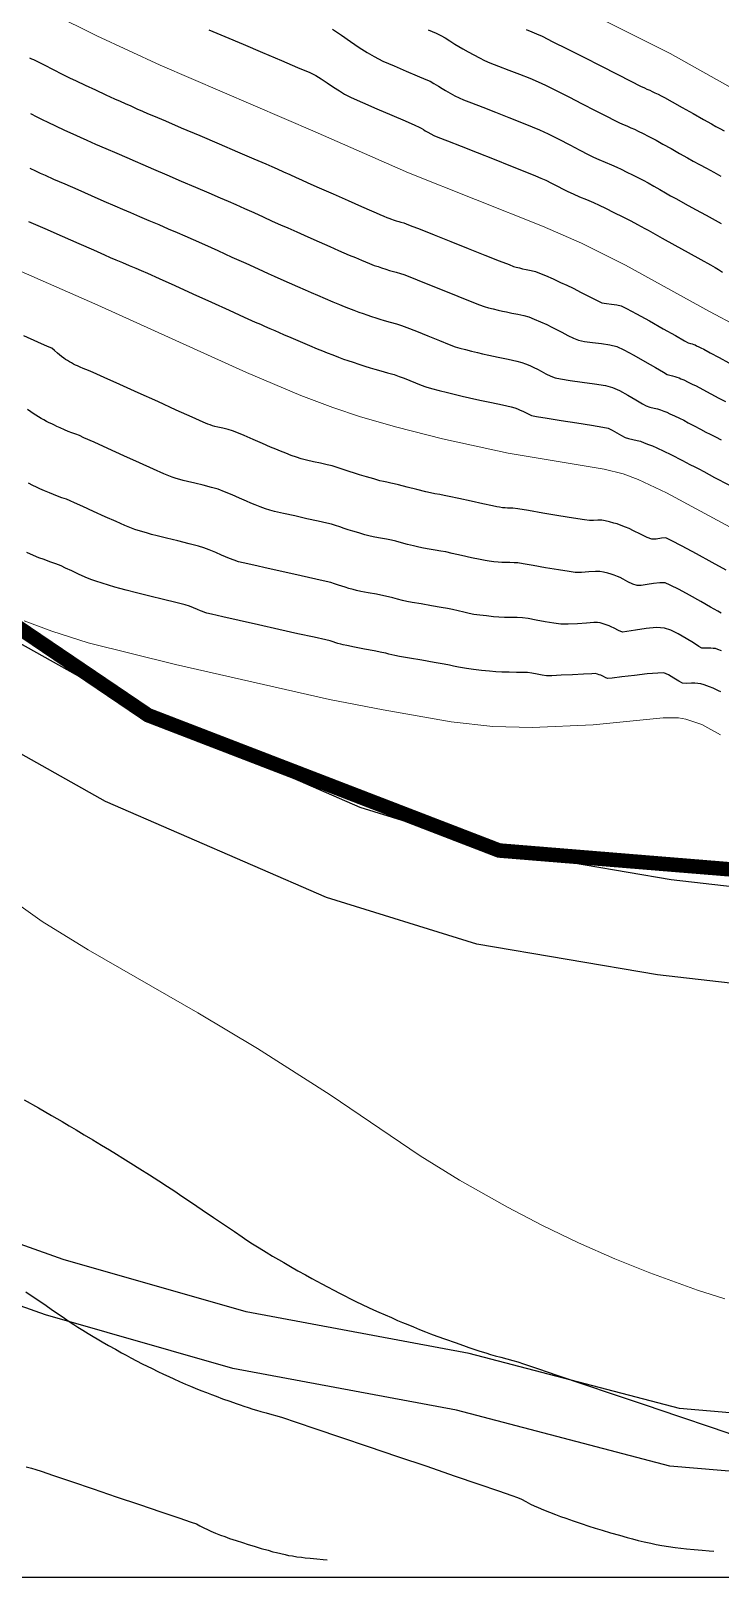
# Model space of a CAD drawing. Extents: x 27 to 849, y 0 to 853.
# Drawn here: x 456 to 503.4, y 7.4 to 113.8 of the extents above; entities that cross this region are included whole.
import ezdxf

# ---------------------------------------------------------------- set-up
doc = ezdxf.new("R2010")
doc.units = 0
doc.header["$LTSCALE"] = 2
for name, color, linetype in [('ARQ - PORTAS E ESQUADRIAS 1-50', 2, 'Continuous'), ('Curva 1 m', 5, 'Continuous'), ('Curva Mestra', 1, 'Continuous'), ('TRA_Trecho_Rodoviario_L', 7, 'Continuous')]:
    doc.layers.add(name, color=color, linetype=linetype)

msp = doc.modelspace()

# ---------------------------------------------------------------- linework, layer by layer
at = {"layer": 'ARQ - PORTAS E ESQUADRIAS 1-50', "elevation": 45}
msp.add_lwpolyline([(848.94, 852.52), (26.51, 852.52), (26.51, 7.38), (848.94, 7.38)], close=True, dxfattribs=at)
at = {"layer": 'ARQ - PORTAS E ESQUADRIAS 1-50', "const_width": 1}
msp.add_lwpolyline([(619.66, 64.96), (532.95, 53.73), (488.22, 57.38), (464.07, 66.69), (452.24, 74.7), (148.79, 382.23), (76.61, 469.9), (65.46, 493.56), (62.14, 582.82), (440.6, 808.53), (802.5, 491.86), (619.66, 64.96)], close=True, dxfattribs=at)
at = {"layer": 'Curva 1 m', "linetype": 'Continuous', "lineweight": -3}
for points, elevation in [([(468.25, 113.86), (469.34, 113.4), (470.61, 112.86), (471.95, 112.29), (473.24, 111.75), (474.36, 111.27), (475.19, 110.91), (475.61, 110.71), (475.98, 110.49), (476.39, 110.22), (476.82, 109.92), (477.23, 109.65), (477.59, 109.43), (478.05, 109.21), (478.83, 108.86), (479.81, 108.43), (480.83, 107.99), (481.75, 107.59), (482.43, 107.3), (482.73, 107.17), (482.86, 107.09), (483.01, 106.99), (483.14, 106.91), (483.31, 106.82), (483.53, 106.69), (483.73, 106.59), (484, 106.48), (484.66, 106.22), (485.6, 105.85), (486.7, 105.41), (487.87, 104.95), (489, 104.5), (489.98, 104.11), (490.72, 103.82), (491.1, 103.66), (491.44, 103.5), (491.83, 103.3), (492.23, 103.09), (492.62, 102.89), (492.95, 102.73), (493.32, 102.56), (493.76, 102.37), (494.24, 102.17), (494.71, 101.97), (495.1, 101.79), (495.54, 101.58), (496.12, 101.29), (496.73, 100.99), (497.23, 100.74), (497.53, 100.58), (497.75, 100.46), (498, 100.32), (498.25, 100.18), (498.47, 100.06), (498.79, 99.88), (499.45, 99.52), (500.31, 99.04), (501.24, 98.53), (502.1, 98.06), (502.76, 97.69), (503.09, 97.5), (503.32, 97.36), (503.59, 97.19)], 31), ([(476.76, 113.91), (477.37, 113.49), (478, 113.06), (478.6, 112.65), (479.15, 112.29), (479.62, 112.02), (480.23, 111.71), (481, 111.37), (481.83, 111.01), (482.59, 110.7), (483.17, 110.45), (483.47, 110.32), (483.74, 110.16), (484.04, 109.97), (484.3, 109.81), (484.53, 109.68), (484.85, 109.5), (485.18, 109.32), (485.47, 109.17), (485.76, 109.05), (486.33, 108.83), (487.09, 108.53), (487.98, 108.18), (488.89, 107.83), (489.76, 107.48), (490.49, 107.19), (491, 106.97), (491.6, 106.69), (492.32, 106.33), (493.08, 105.94), (493.78, 105.57), (494.36, 105.28), (494.71, 105.1), (495.08, 104.94), (495.51, 104.75), (495.95, 104.57), (496.32, 104.4), (496.62, 104.26), (497, 104.07), (497.41, 103.87), (497.81, 103.67), (498.14, 103.5), (498.47, 103.32), (498.87, 103.1), (499.28, 102.86), (499.68, 102.64), (500.02, 102.44), (500.42, 102.23), (501.02, 101.89), (501.74, 101.5), (502.46, 101.1), (503.08, 100.76), (503.49, 100.53)], 32), ([(490.08, 113.88), (490.47, 113.73), (490.8, 113.59), (491.18, 113.41), (491.92, 113.04), (492.91, 112.54), (494.05, 111.97), (495.23, 111.37), (496.34, 110.81), (497.28, 110.33), (497.95, 109.99), (498.22, 109.86), (498.39, 109.78), (498.59, 109.7), (498.76, 109.62), (498.94, 109.53), (499.17, 109.42), (499.36, 109.32), (499.61, 109.19), (500.13, 108.9), (500.82, 108.51), (501.57, 108.09), (502.28, 107.69), (502.84, 107.38), (503.13, 107.21), (503.4, 107.07), (503.71, 106.9)], 34), ([(483.35, 113.85), (483.88, 113.63), (484.21, 113.47), (484.51, 113.3), (484.84, 113.1), (485.17, 112.88), (485.46, 112.71), (485.73, 112.55), (486.09, 112.35), (486.49, 112.13), (486.88, 111.92), (487.21, 111.75), (487.59, 111.59), (488.17, 111.36), (488.88, 111.09), (489.62, 110.8), (490.33, 110.52), (490.9, 110.28), (491.41, 110.04), (492.14, 109.68), (493.01, 109.24), (493.94, 108.77), (494.84, 108.31), (495.61, 107.91), (496.19, 107.62), (496.47, 107.48), (496.71, 107.37), (497, 107.25), (497.29, 107.12), (497.54, 107.01), (497.8, 106.89), (498.13, 106.72), (498.47, 106.55), (498.75, 106.41), (499.03, 106.26), (499.49, 106), (500.06, 105.68), (500.64, 105.35), (501.18, 105.05), (501.58, 104.83), (502, 104.6), (502.48, 104.33), (502.99, 104.06), (503.47, 103.79)], 33), ([(455.9, 111.94), (456.05, 111.87), (456.18, 111.81), (456.42, 111.69), (456.91, 111.44), (457.53, 111.12), (458.16, 110.81), (458.66, 110.56), (459.11, 110.35), (459.75, 110.05), (460.46, 109.72), (461.17, 109.39), (461.76, 109.12), (462.14, 108.94), (462.49, 108.79), (462.88, 108.62), (463.3, 108.43), (463.69, 108.26), (464.04, 108.11), (464.45, 107.94), (465.26, 107.59), (466.35, 107.12), (467.63, 106.58), (468.96, 106.01), (470.23, 105.46), (471.34, 104.99), (472.16, 104.64), (472.58, 104.45), (472.95, 104.29), (473.38, 104.09), (473.83, 103.89), (474.25, 103.7), (474.63, 103.53), (475.07, 103.33), (475.85, 102.99), (476.81, 102.57), (477.83, 102.12), (478.75, 101.71), (479.44, 101.41), (479.76, 101.27), (480.01, 101.16), (480.3, 101.04), (480.5, 100.95), (480.64, 100.9), (480.81, 100.83), (480.94, 100.79), (481.13, 100.72), (481.32, 100.66), (481.47, 100.62), (481.66, 100.57), (481.82, 100.51), (482.11, 100.4), (482.79, 100.13), (483.76, 99.75), (484.9, 99.29), (486.1, 98.81), (487.24, 98.36), (488.22, 97.97), (488.91, 97.7), (489.2, 97.58), (489.4, 97.53), (489.62, 97.47), (489.82, 97.42), (490.08, 97.37), (490.43, 97.3), (490.73, 97.22), (490.99, 97.12), (491.42, 96.94), (491.94, 96.71), (492.45, 96.48), (492.87, 96.29), (493.31, 96.07), (493.87, 95.78), (494.46, 95.48), (494.97, 95.22), (495.3, 95.08), (495.6, 95.02), (495.96, 94.97), (496.32, 94.93), (496.62, 94.86), (496.98, 94.69), (497.67, 94.31), (498.56, 93.82), (499.5, 93.29), (500.36, 92.81), (500.98, 92.45), (501.24, 92.31), (501.38, 92.27), (501.5, 92.24), (501.61, 92.21), (501.71, 92.17), (501.8, 92.12), (501.96, 92.05), (502.1, 91.98), (502.3, 91.87), (502.75, 91.63), (503.36, 91.31), (504.02, 90.95)], 29), ([(455.97, 108.09), (456.42, 107.86), (456.78, 107.69), (457.18, 107.5), (457.71, 107.24), (458.32, 106.96), (458.9, 106.69), (459.39, 106.47), (459.85, 106.27), (460.46, 106), (461.17, 105.69), (461.91, 105.37), (462.6, 105.06), (463.18, 104.81), (463.7, 104.59), (464.45, 104.26), (465.36, 103.88), (466.35, 103.45), (467.34, 103.03), (468.26, 102.64), (469.04, 102.3), (469.59, 102.07), (470.1, 101.84), (470.7, 101.57), (471.34, 101.28), (471.99, 100.99), (472.61, 100.7), (473.19, 100.44), (473.68, 100.22), (474.3, 99.95), (475.05, 99.61), (475.84, 99.26), (476.58, 98.94), (477.18, 98.68), (477.53, 98.52), (477.9, 98.36), (478.34, 98.18), (478.75, 98), (479.02, 97.89), (479.31, 97.78), (479.63, 97.65), (479.9, 97.56), (480.14, 97.47), (480.42, 97.38), (480.67, 97.3), (480.87, 97.24), (481.14, 97.17), (481.43, 97.09), (481.67, 97.01), (481.97, 96.9), (482.59, 96.65), (483.44, 96.31), (484.41, 95.92), (485.37, 95.53), (486.23, 95.19), (486.88, 94.94), (487.2, 94.81), (487.48, 94.73), (487.82, 94.65), (488.16, 94.57), (488.45, 94.5), (488.72, 94.44), (489.1, 94.36), (489.52, 94.28), (489.93, 94.19), (490.26, 94.1), (490.63, 93.95), (491.07, 93.77), (491.5, 93.57), (491.86, 93.4), (492.17, 93.24), (492.54, 93.04), (492.95, 92.82), (493.34, 92.63), (493.69, 92.49), (494.09, 92.4), (494.65, 92.33), (495.26, 92.26), (495.84, 92.17), (496.32, 92.06), (496.8, 91.84), (497.49, 91.47), (498.25, 91.03), (498.98, 90.61), (499.53, 90.29), (499.79, 90.14), (499.96, 90.09), (500.16, 90.05), (500.32, 90.01), (500.45, 89.96), (500.6, 89.9), (500.73, 89.85), (500.93, 89.76), (501.24, 89.61), (501.51, 89.48), (501.77, 89.35), (502.23, 89.1), (502.79, 88.8), (503.34, 88.5), (503.8, 88.27)], 28), ([(455.93, 104.33), (456.32, 104.15), (456.65, 104), (456.98, 103.85), (457.57, 103.59), (458.35, 103.25), (459.23, 102.86), (460.15, 102.46), (461.02, 102.07), (461.77, 101.75), (462.32, 101.51), (462.86, 101.28), (463.47, 101.02), (464.13, 100.74), (464.8, 100.45), (465.45, 100.17), (466.06, 99.91), (466.59, 99.68), (467.16, 99.43), (467.94, 99.08), (468.86, 98.66), (469.84, 98.22), (470.79, 97.79), (471.65, 97.4), (472.33, 97.09), (472.74, 96.91), (473.21, 96.7), (473.77, 96.45), (474.34, 96.2), (474.87, 95.96), (475.3, 95.78), (475.73, 95.59), (476.25, 95.37), (476.78, 95.14), (477.24, 94.95), (477.55, 94.82), (477.85, 94.7), (478.22, 94.56), (478.57, 94.43), (478.86, 94.33), (479.12, 94.24), (479.43, 94.13), (479.74, 94.03), (480.01, 93.95), (480.32, 93.86), (480.73, 93.74), (481.15, 93.62), (481.51, 93.51), (481.88, 93.37), (482.53, 93.11), (483.32, 92.79), (484.11, 92.47), (484.78, 92.2), (485.2, 92.05), (485.53, 91.95), (485.92, 91.85), (486.33, 91.74), (486.73, 91.65), (487.07, 91.57), (487.52, 91.47), (488.16, 91.34), (488.85, 91.19), (489.44, 91.06), (489.79, 90.97), (490.04, 90.88), (490.33, 90.75), (490.61, 90.62), (490.86, 90.5), (491.12, 90.37), (491.44, 90.19), (491.78, 90.02), (492.07, 89.9), (492.44, 89.83), (493.1, 89.73), (493.93, 89.62), (494.79, 89.49), (495.53, 89.37), (496.03, 89.25), (496.5, 89.04), (497.07, 88.72), (497.63, 88.39), (498.08, 88.11), (498.34, 87.97), (498.6, 87.9), (498.9, 87.83), (499.13, 87.77), (499.33, 87.7), (499.56, 87.62), (499.75, 87.54), (499.96, 87.44), (500.28, 87.29), (500.63, 87.13), (500.92, 86.99), (501.23, 86.82), (501.64, 86.6), (502.08, 86.37), (502.44, 86.17), (502.74, 86.03), (503.1, 85.85), (503.49, 85.65)], 27), ([(455.84, 100.67), (456.96, 100.18), (458.15, 99.66), (459.3, 99.15), (460.31, 98.71), (461.07, 98.38), (461.47, 98.2), (461.85, 98.04), (462.3, 97.85), (462.77, 97.65), (463.22, 97.46), (463.6, 97.29), (464.02, 97.1), (464.83, 96.74), (465.9, 96.26), (467.14, 95.7), (468.43, 95.12), (469.65, 94.57), (470.69, 94.09), (471.44, 93.75), (471.8, 93.6), (472.09, 93.46), (472.44, 93.31), (472.78, 93.16), (473.08, 93.03), (473.39, 92.9), (473.9, 92.68), (474.53, 92.41), (475.17, 92.14), (475.71, 91.91), (476.07, 91.76), (476.39, 91.63), (476.77, 91.49), (477.16, 91.34), (477.52, 91.2), (477.82, 91.1), (478.17, 90.98), (478.58, 90.84), (478.99, 90.7), (479.35, 90.59), (479.67, 90.5), (480.09, 90.38), (480.55, 90.25), (480.99, 90.13), (481.35, 90.01), (481.69, 89.89), (482.07, 89.73), (482.47, 89.56), (482.86, 89.4), (483.19, 89.28), (483.58, 89.17), (484.1, 89.03), (484.67, 88.89), (485.23, 88.76), (485.69, 88.64), (486.18, 88.53), (486.9, 88.38), (487.7, 88.2), (488.46, 88.04), (489.04, 87.91), (489.31, 87.84), (489.49, 87.78), (489.68, 87.69), (489.85, 87.61), (490.03, 87.52), (490.26, 87.4), (490.46, 87.31), (490.79, 87.25), (491.52, 87.13), (492.5, 86.98), (493.57, 86.81), (494.57, 86.65), (495.35, 86.52), (495.73, 86.44), (496.01, 86.31), (496.33, 86.12), (496.64, 85.93), (496.89, 85.8), (497.13, 85.73), (497.43, 85.66), (497.72, 85.59), (497.95, 85.54), (498.21, 85.44), (498.51, 85.33), (498.77, 85.22), (499.08, 85.08), (499.55, 84.86), (500.03, 84.63), (500.32, 84.49), (500.57, 84.36), (500.85, 84.21), (501.09, 84.08), (501.35, 83.95), (501.68, 83.79), (501.96, 83.65), (502.31, 83.46), (503.05, 83.06), (504.03, 82.54)], 26), ([(503.84, 76.67), (502.87, 77.21), (501.8, 77.79), (500.81, 78.32), (500.05, 78.72), (499.69, 78.89), (499.39, 78.88), (499.03, 78.81), (498.73, 78.8), (498.41, 78.92), (497.94, 79.15), (497.47, 79.39), (497.17, 79.53), (496.91, 79.64), (496.61, 79.75), (496.35, 79.85), (496.12, 79.91), (495.82, 80), (495.51, 80.07), (495.29, 80.11), (495.02, 80.11), (494.72, 80.08), (494.45, 80.08), (494.09, 80.13), (493.33, 80.25), (492.32, 80.42), (491.24, 80.6), (490.24, 80.77), (489.5, 80.89), (489.17, 80.94), (489, 80.95), (488.8, 80.95), (488.63, 80.96), (488.45, 80.97), (488.24, 81), (488.06, 81.02), (487.76, 81.09), (487.11, 81.23), (486.29, 81.41), (485.45, 81.6), (484.78, 81.75), (484.44, 81.82), (484.14, 81.87), (483.8, 81.93), (483.5, 81.99), (483.17, 82.07), (482.57, 82.22), (481.89, 82.39), (481.31, 82.54), (481, 82.62), (480.77, 82.67), (480.5, 82.72), (480.27, 82.77), (480.02, 82.83), (479.6, 82.95), (479.09, 83.1), (478.61, 83.24), (478.27, 83.34), (477.91, 83.46), (477.5, 83.6), (477.09, 83.74), (476.73, 83.85), (476.4, 83.93), (475.94, 84.03), (475.44, 84.13), (474.97, 84.24), (474.61, 84.33), (474.29, 84.44), (473.92, 84.57), (473.54, 84.72), (473.18, 84.86), (472.86, 84.99), (472.5, 85.14), (471.95, 85.38), (471.31, 85.66), (470.68, 85.93), (470.17, 86.14), (469.87, 86.26), (469.57, 86.35), (469.21, 86.44), (468.87, 86.52), (468.67, 86.56), (468.51, 86.61), (468.33, 86.67), (468.17, 86.72), (467.86, 86.86), (467.1, 87.2), (466.01, 87.69), (464.73, 88.27), (463.39, 88.88), (462.12, 89.45), (461.04, 89.94), (460.28, 90.28), (459.98, 90.42), (459.79, 90.49), (459.6, 90.56), (459.39, 90.65), (459.21, 90.73), (459.07, 90.79), (458.94, 90.86), (458.8, 90.93), (458.66, 91.01), (458.53, 91.09), (458.39, 91.18), (458.28, 91.26), (458.12, 91.37), (457.98, 91.48), (457.83, 91.61), (457.63, 91.79), (457.45, 91.94), (457.16, 92.07), (456.48, 92.37), (455.51, 92.8)], 24), ([(503.5, 73.72), (503.28, 73.84), (502.77, 74.13), (502.09, 74.52), (501.33, 74.95), (500.6, 75.34), (500, 75.65), (499.64, 75.79), (499.29, 75.81), (498.85, 75.75), (498.4, 75.68), (498, 75.61), (497.72, 75.61), (497.42, 75.71), (497.07, 75.88), (496.76, 76.05), (496.55, 76.16), (496.36, 76.24), (496.13, 76.32), (495.93, 76.39), (495.7, 76.46), (495.4, 76.54), (495.14, 76.59), (494.85, 76.59), (494.39, 76.55), (493.88, 76.52), (493.46, 76.52), (493.03, 76.58), (492.3, 76.69), (491.42, 76.84), (490.56, 77), (489.87, 77.11), (489.5, 77.17), (489.26, 77.18), (488.96, 77.19), (488.67, 77.19), (488.42, 77.2), (488.16, 77.22), (487.85, 77.25), (487.54, 77.29), (487.27, 77.33), (486.92, 77.4), (486.33, 77.53), (485.64, 77.69), (485, 77.83), (484.56, 77.93), (484.22, 77.99), (483.83, 78.05), (483.42, 78.12), (483.02, 78.19), (482.69, 78.25), (482.34, 78.34), (481.92, 78.44), (481.5, 78.56), (481.11, 78.66), (480.81, 78.73), (480.47, 78.8), (480.07, 78.87), (479.68, 78.95), (479.34, 79.02), (478.99, 79.11), (478.56, 79.24), (478.15, 79.36), (477.84, 79.45), (477.57, 79.54), (477.27, 79.65), (476.96, 79.75), (476.69, 79.83), (476.37, 79.91), (475.77, 80.04), (475, 80.21), (474.17, 80.4), (473.39, 80.57), (472.77, 80.71), (472.44, 80.79), (472.14, 80.89), (471.78, 81.03), (471.43, 81.17), (471.13, 81.29), (470.83, 81.42), (470.37, 81.62), (469.85, 81.86), (469.33, 82.07), (468.89, 82.24), (468.43, 82.37), (467.86, 82.52), (467.28, 82.66), (466.79, 82.77), (466.49, 82.84), (466.26, 82.91), (465.99, 82.99), (465.72, 83.08), (465.49, 83.16), (465.16, 83.31), (464.45, 83.62), (463.48, 84.06), (462.39, 84.55), (461.31, 85.05), (460.35, 85.48), (459.65, 85.79), (459.34, 85.93), (459.1, 86.02), (458.83, 86.12), (458.58, 86.22), (458.32, 86.33), (458.03, 86.46), (457.8, 86.56), (457.63, 86.64), (457.44, 86.74), (457.27, 86.82), (457.09, 86.91), (456.89, 87.02), (456.72, 87.12), (456.54, 87.23), (456.34, 87.35), (456.17, 87.46), (456.01, 87.57), (455.78, 87.73)], 23), ([(503.53, 71.13), (503.27, 71.22), (503.11, 71.27), (502.96, 71.29), (502.8, 71.31), (502.64, 71.31), (502.38, 71.3), (502.17, 71.31), (501.97, 71.42), (501.59, 71.66), (501.09, 71.96), (500.55, 72.28), (500.03, 72.54), (499.59, 72.69), (499.04, 72.72), (498.33, 72.65), (497.61, 72.54), (497.02, 72.44), (496.71, 72.41), (496.44, 72.52), (496.14, 72.67), (495.93, 72.78), (495.8, 72.83), (495.65, 72.89), (495.52, 72.94), (495.37, 72.98), (495.17, 73.04), (494.99, 73.07), (494.74, 73.06), (494.24, 73.03), (493.61, 72.99), (492.98, 72.96), (492.47, 72.96), (491.98, 73.02), (491.38, 73.12), (490.76, 73.24), (490.21, 73.34), (489.84, 73.4), (489.46, 73.42), (489.03, 73.42), (488.59, 73.42), (488.21, 73.44), (487.83, 73.47), (487.36, 73.52), (486.89, 73.57), (486.49, 73.63), (486.17, 73.69), (485.8, 73.78), (485.4, 73.87), (485.01, 73.96), (484.68, 74.03), (484.23, 74.11), (483.58, 74.22), (482.86, 74.35), (482.24, 74.45), (481.87, 74.52), (481.58, 74.59), (481.24, 74.68), (480.91, 74.77), (480.62, 74.84), (480.29, 74.91), (479.78, 75.01), (479.21, 75.12), (478.71, 75.21), (478.41, 75.27), (478.17, 75.34), (477.89, 75.42), (477.62, 75.5), (477.41, 75.56), (477.17, 75.64), (476.89, 75.74), (476.65, 75.82), (476.32, 75.89), (475.6, 76.06), (474.6, 76.28), (473.47, 76.53), (472.34, 76.78), (471.34, 77.01), (470.61, 77.17), (470.28, 77.25), (470, 77.35), (469.68, 77.47), (469.4, 77.58), (469.13, 77.7), (468.72, 77.88), (468.28, 78.07), (467.91, 78.22), (467.53, 78.32), (466.89, 78.49), (466.11, 78.68), (465.33, 78.87), (464.69, 79.03), (464.31, 79.12), (463.96, 79.23), (463.55, 79.35), (463.15, 79.48), (462.81, 79.6), (462.47, 79.74), (461.88, 80.01), (461.12, 80.35), (460.32, 80.71), (459.58, 81.05), (459.01, 81.31), (458.71, 81.45), (458.45, 81.55), (458.14, 81.66), (457.83, 81.77), (457.57, 81.87), (457.29, 81.99), (456.95, 82.14), (456.63, 82.28), (456.4, 82.38), (456.14, 82.51), (455.85, 82.65)], 22), ([(503.47, 68.29), (503.31, 68.37), (503.13, 68.47), (502.96, 68.54), (502.7, 68.64), (502.33, 68.77), (502.09, 68.84), (501.89, 68.88), (501.68, 68.9), (501.46, 68.9), (501.12, 68.88), (500.83, 68.9), (500.59, 69.03), (500.25, 69.24), (499.87, 69.46), (499.55, 69.6), (499.14, 69.59), (498.41, 69.53), (497.53, 69.43), (496.67, 69.33), (496, 69.25), (495.7, 69.22), (495.56, 69.27), (495.41, 69.36), (495.31, 69.41), (495.21, 69.45), (495.11, 69.48), (494.98, 69.52), (494.84, 69.55), (494.6, 69.54), (494.03, 69.51), (493.28, 69.47), (492.5, 69.44), (491.85, 69.41), (491.49, 69.41), (491.18, 69.44), (490.83, 69.51), (490.47, 69.58), (490.17, 69.62), (489.86, 69.64), (489.42, 69.64), (488.91, 69.65), (488.41, 69.66), (488, 69.67), (487.57, 69.71), (487.02, 69.77), (486.45, 69.84), (485.98, 69.9), (485.71, 69.94), (485.42, 69.99), (485.09, 70.07), (484.8, 70.14), (484.45, 70.2), (483.76, 70.32), (482.9, 70.47), (482.05, 70.62), (481.37, 70.73), (481.05, 70.79), (480.85, 70.84), (480.63, 70.9), (480.43, 70.95), (480.16, 71), (479.62, 71.11), (478.95, 71.24), (478.27, 71.37), (477.74, 71.48), (477.49, 71.53), (477.32, 71.57), (477.13, 71.63), (476.99, 71.67), (476.8, 71.74), (476.6, 71.8), (476.29, 71.87), (475.5, 72.05), (474.38, 72.3), (473.06, 72.6), (471.67, 72.91), (470.34, 73.21), (469.22, 73.46), (468.43, 73.64), (468.11, 73.71), (467.97, 73.76), (467.81, 73.82), (467.68, 73.88), (467.48, 73.97), (467.19, 74.09), (466.93, 74.2), (466.63, 74.28), (465.98, 74.44), (465.12, 74.65), (464.18, 74.89), (463.28, 75.11), (462.56, 75.29), (462.13, 75.4), (461.77, 75.51), (461.34, 75.64), (460.9, 75.77), (460.48, 75.91), (460.12, 76.04), (459.75, 76.19), (459.29, 76.4), (458.82, 76.62), (458.39, 76.82), (458.08, 76.96), (457.73, 77.1), (457.32, 77.25), (456.91, 77.4), (456.56, 77.53), (456.18, 77.69), (455.73, 77.88)], 21), ([(455.54, 40.22), (456.52, 39.66), (457.42, 39.14), (458.15, 38.72), (458.64, 38.44), (459.12, 38.15), (459.68, 37.82), (460.27, 37.47), (460.87, 37.11), (461.42, 36.77), (461.9, 36.47), (462.34, 36.2), (462.89, 35.86), (463.51, 35.47), (464.16, 35.05), (464.8, 34.64), (465.4, 34.26), (465.9, 33.93), (466.4, 33.6), (467.05, 33.16), (467.79, 32.66), (468.57, 32.13), (469.33, 31.61), (470.01, 31.15), (470.54, 30.79), (470.87, 30.57), (471.26, 30.32), (471.71, 30.04), (472.19, 29.74), (472.64, 29.47), (473.04, 29.23), (473.4, 29.02), (473.87, 28.75), (474.38, 28.46), (474.89, 28.17), (475.34, 27.92), (475.67, 27.74), (476.02, 27.55), (476.42, 27.34), (476.85, 27.12), (477.25, 26.91), (477.6, 26.73), (477.96, 26.55), (478.37, 26.35), (478.81, 26.14), (479.23, 25.94), (479.59, 25.77), (479.95, 25.61), (480.37, 25.42), (480.81, 25.23), (481.23, 25.04), (481.58, 24.89), (481.93, 24.75), (482.33, 24.59), (482.75, 24.42), (483.16, 24.26), (483.51, 24.12), (483.94, 23.96), (484.54, 23.74), (485.19, 23.51), (485.77, 23.31), (486.14, 23.17), (486.49, 23.06), (486.89, 22.93), (487.3, 22.8), (487.64, 22.69), (487.94, 22.61), (488.33, 22.5), (488.75, 22.39), (489.16, 22.28), (489.51, 22.18), (489.91, 22.05), (490.86, 21.73), (492.26, 21.25), (494.03, 20.66), (496.06, 19.97), (498.27, 19.22), (500.57, 18.44), (502.88, 17.66), (505.09, 16.91)], 21), ([(455.66, 27), (456.23, 26.61), (456.89, 26.17), (457.55, 25.71), (458.16, 25.3), (458.65, 24.97), (458.95, 24.77), (459.24, 24.58), (459.58, 24.37), (459.94, 24.15), (460.28, 23.94), (460.57, 23.77), (460.91, 23.57), (461.35, 23.32), (461.82, 23.06), (462.24, 22.82), (462.55, 22.65), (462.88, 22.47), (463.27, 22.27), (463.66, 22.06), (464, 21.89), (464.34, 21.72), (464.74, 21.53), (465.14, 21.33), (465.49, 21.17), (465.83, 21.01), (466.24, 20.84), (466.64, 20.66), (466.98, 20.52), (467.31, 20.38), (467.7, 20.22), (468.09, 20.07), (468.43, 19.94), (468.75, 19.82), (469.2, 19.65), (469.69, 19.48), (470.12, 19.32), (470.4, 19.22), (470.66, 19.14), (470.96, 19.04), (471.27, 18.94), (471.53, 18.86), (471.82, 18.78), (472.2, 18.68), (472.59, 18.57), (472.93, 18.48), (473.32, 18.35), (474.26, 18.03), (475.62, 17.57), (477.31, 17), (479.22, 16.36), (481.23, 15.68), (483.24, 15), (485.14, 14.35), (486.82, 13.78), (488.18, 13.31), (489.1, 13), (489.49, 12.86), (489.76, 12.73), (490.06, 12.57), (490.37, 12.4), (490.64, 12.27), (490.9, 12.16), (491.27, 12.01), (491.69, 11.84), (492.1, 11.68), (492.45, 11.55), (492.82, 11.42), (493.31, 11.25), (493.86, 11.07), (494.39, 10.89), (494.83, 10.75), (495.31, 10.61), (495.89, 10.43), (496.5, 10.25), (497.03, 10.1), (497.4, 10), (497.78, 9.9), (498.21, 9.8), (498.65, 9.7), (499.03, 9.62), (499.41, 9.55), (499.87, 9.48), (500.33, 9.42), (500.73, 9.36), (501.11, 9.32), (501.64, 9.28), (502.19, 9.23), (502.68, 9.19), (502.99, 9.16)], 22), ([(455.69, 14.96), (456.04, 14.87), (456.34, 14.78), (456.71, 14.66), (457.57, 14.37), (458.8, 13.95), (460.28, 13.45), (461.88, 12.91), (463.48, 12.37), (464.95, 11.87), (466.18, 11.45), (467.03, 11.16), (467.39, 11.03), (467.63, 10.91), (467.91, 10.76), (468.15, 10.64), (468.38, 10.54), (468.71, 10.41), (469.06, 10.27), (469.36, 10.16), (469.68, 10.04), (470.12, 9.9), (470.57, 9.75), (470.95, 9.63), (471.36, 9.5), (471.86, 9.35), (472.33, 9.22), (472.66, 9.12), (472.91, 9.06), (473.2, 8.99), (473.49, 8.93), (473.74, 8.87), (474, 8.83), (474.31, 8.78), (474.62, 8.74), (474.88, 8.7), (475.22, 8.67), (475.67, 8.63), (476.11, 8.59), (476.39, 8.57)], 23)]:
    msp.add_lwpolyline(points, dxfattribs=dict(at, elevation=elevation))
at = {"layer": 'Curva Mestra', "lineweight": 0}
for points, elevation in [([(490.7, 116.9), (499.98, 112.23), (504.69, 109.6), (509.74, 106.48), (515.57, 102.42), (516.82, 101.65), (518.07, 101.07), (519.32, 100.75), (520.61, 100.71), (522.02, 100.9), (525.5, 101.79), (532.86, 103.96), (536.98, 105.29), (541.53, 106.87), (546.89, 108.82), (550.36, 110.18), (554.32, 111.89), (557.43, 113.35), (559.27, 114.33)], 35), ([(457.44, 114.99), (460.54, 113.44), (464.89, 111.42), (475.57, 106.84), (481.98, 104.02), (491.2, 100.35), (493.88, 99.18), (496.92, 97.67), (502.69, 94.48), (506.51, 92.45)], 30), ([(451.15, 99.05), (460.61, 94.9), (470.85, 90.28), (474.59, 88.7), (476.77, 87.87), (478.69, 87.23), (481.19, 86.51), (484.32, 85.72), (488.84, 84.72), (495.44, 83.63), (496.76, 83.3), (497.79, 82.91), (499.73, 81.99), (506.16, 78.54)], 25), ([(503.46, 65.34), (502.17, 66.04), (501.07, 66.42), (500.56, 66.5), (499.5, 66.5), (494.7, 66.03), (490.5, 65.85), (487.79, 65.91), (484.92, 66.24), (480.24, 67.06), (476.56, 67.78), (465.95, 70.17), (459.95, 71.68), (457.44, 72.48), (455.54, 73.19)], 20), ([(452.98, 55.19), (456.78, 52.5), (459.94, 50.55), (467.5, 46.21), (471.59, 43.75), (476.59, 40.57), (482.8, 36.36), (485.5, 34.7), (488.8, 32.83), (491.21, 31.57), (493.69, 30.37), (496.18, 29.27), (498.59, 28.31), (501.88, 27.12), (503.76, 26.52)], 20)]:
    msp.add_lwpolyline(points, dxfattribs=dict(at, elevation=elevation)).dxf.unprotected_set("ltscale", 0)
at = {"layer": 'TRA_Trecho_Rodoviario_L', "color": 1}
for points in [[(848.94, 63.66), (844.66, 65.17), (816.97, 73.79), (800.9, 77.66), (790.68, 79.87), (781.72, 81.19), (772.03, 81.78), (761.4, 81.97), (749.6, 81.51), (734.18, 80.33), (709.83, 77.09), (678.88, 72.7), (619.66, 64.96), (575.96, 58.61), (548.63, 55.18), (532.95, 53.73), (522.4, 53.48), (511.07, 54.11), (500.06, 55.37), (488.22, 57.38), (478.65, 60.35), (464.07, 66.69), (454.48, 72.07)], [(848.94, 56.64), (842.57, 58.9), (815.22, 67.41), (799.43, 71.21), (789.5, 73.36), (781.04, 74.6), (771.77, 75.17), (761.47, 75.35), (749.98, 74.91), (734.86, 73.75), (710.73, 70.54), (679.77, 66.15), (620.57, 58.41), (576.85, 52.05), (549.34, 48.61), (533.34, 47.13), (522.3, 46.86), (510.51, 47.52), (499.13, 48.82), (486.68, 50.94), (476.34, 54.14), (461.13, 60.76), (450.94, 66.48)], [(848.94, 26.83), (830.48, 32.14), (807.36, 38.54), (787.46, 43.56), (766.23, 46.19), (748.88, 46.45), (733.76, 46.32), (719.67, 45.93), (704.01, 43.69), (665.21, 36.87), (646.88, 34.57), (630.34, 31.21), (617.63, 29.27), (598.91, 26.86), (583.87, 25.21), (562.28, 22.32), (537.82, 19.57), (522.95, 17.99), (513.95, 17.84), (500.64, 18.97), (486.16, 22.77), (470.82, 25.64), (458.23, 29.23), (444.37, 34.16)], [(848.94, 22.67), (829.4, 28.29), (806.34, 34.67), (786.72, 39.62), (765.95, 42.19), (748.86, 42.45), (733.84, 42.32), (720.01, 41.94), (704.63, 39.74), (665.8, 32.91), (647.53, 30.62), (631.04, 27.27), (618.19, 25.31), (599.38, 22.88), (584.35, 21.24), (562.77, 18.35), (538.26, 15.59), (523.2, 13.99), (513.82, 13.84), (499.96, 15.01), (485.28, 18.87), (469.9, 21.74), (457.01, 25.42), (442.87, 30.45)]]:
    msp.add_lwpolyline(points, dxfattribs=at)

doc.saveas('drawing.dxf')
